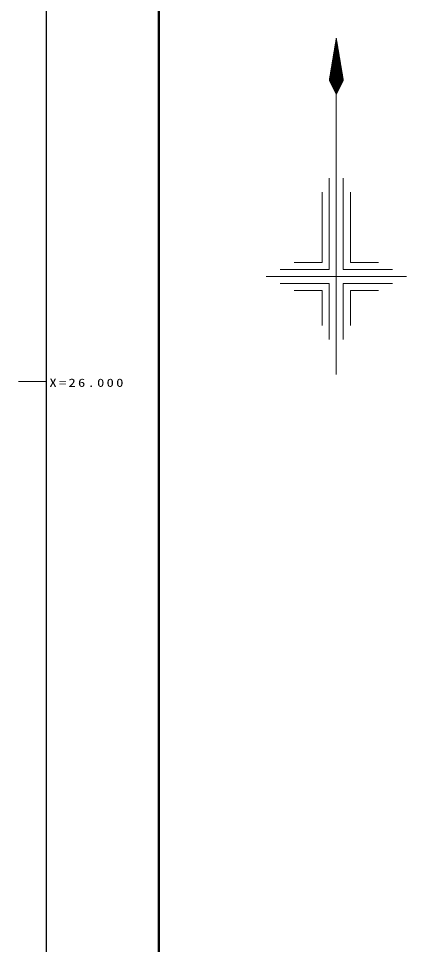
# Model space of a CAD drawing. Units: millimetres, scale not verified. Extents: x 56786042 to 57254500, y 25771750 to 26117216.
# Drawn here: x 57197500 to 57232062, y 25949763 to 26032375 of the extents above; entities that cross this region are included whole.
import ezdxf

# ---------------------------------------------------------------- set-up
doc = ezdxf.new("R2010")
doc.units = ezdxf.units.MM
doc.header["$LTSCALE"] = 500
doc.layers.add('レイヤ1', color=7, linetype='Continuous', lineweight=13)
doc.styles.add('ＭＳ ゴシック', font='')
doc.styles.get('ＭＳ ゴシック').set_extended_font_data('MS Gothic')

msp = doc.modelspace()

# ---------------------------------------------------------------- linework, layer by layer
at = {"layer": 'レイヤ1', "lineweight": 50}
msp.add_line((57210000, 25790000), (57210000, 26110000), dxfattribs=at)
at = {"layer": 'レイヤ1', "lineweight": 25}
msp.add_line((57200000, 25800000), (57200000, 26100000), dxfattribs=at)
at = {"layer": 'レイヤ1'}
for p, q in [((57225742.9, 26025756.4), (57225743.3, 26030204.7)), ((57225749.1, 26025743.9), (57225749.6, 26030242.2)), ((57225755.4, 26025731.4), (57225755.9, 26030279.7)), ((57225761.6, 26025718.9), (57225762.1, 26030317.3)), ((57225767.9, 26025706.4), (57225768.4, 26030354.8)), ((57225774.1, 26025693.9), (57225774.6, 26030392.3)), ((57225780.4, 26025681.4), (57225780.9, 26030429.8)), ((57225786.6, 26025668.9), (57225787.1, 26030467.4)), ((57225792.9, 26025656.4), (57225793.4, 26030504.9)), ((57225799.1, 26025643.9), (57225799.6, 26030542.4)), ((57225805.4, 26025631.4), (57225805.9, 26030579.9)), ((57225811.6, 26025618.9), (57225812.1, 26030617.4)), ((57225817.9, 26025629.2), (57225818.4, 26030580.7)), ((57225824.1, 26025641.7), (57225824.6, 26030543.2)), ((57225830.4, 26025654.2), (57225830.9, 26030505.8)), ((57225836.6, 26025666.7), (57225837.1, 26030468.3)), ((57225842.9, 26025679.2), (57225843.4, 26030430.8)), ((57225849.1, 26025691.7), (57225849.6, 26030393.3)), ((57225855.4, 26025704.2), (57225855.9, 26030355.9)), ((57225861.6, 26025716.7), (57225862.1, 26030318.4)), ((57225867.9, 26025729.2), (57225868.4, 26030280.9)), ((57225874.1, 26025741.7), (57225874.6, 26030243.4)), ((57225880.4, 26025754.2), (57225880.8, 26030205.9)), ((57225605.4, 26026031.4), (57225605.8, 26029379.2)), ((57225611.7, 26026018.9), (57225612, 26029416.7)), ((57225617.9, 26026006.4), (57225618.3, 26029454.3)), ((57225624.2, 26025993.9), (57225624.5, 26029491.8)), ((57225630.4, 26025981.4), (57225630.8, 26029529.3)), ((57225636.7, 26025968.9), (57225637, 26029566.8)), ((57225642.9, 26025956.4), (57225643.3, 26029604.3)), ((57225649.2, 26025943.9), (57225649.5, 26029641.9)), ((57225655.4, 26025931.4), (57225655.8, 26029679.4)), ((57225661.7, 26025918.9), (57225662, 26029716.9)), ((57225667.9, 26025906.4), (57225668.3, 26029754.4)), ((57225674.2, 26025893.9), (57225674.6, 26029792)), ((57225680.4, 26025881.4), (57225680.8, 26029829.5)), ((57225686.6, 26025868.9), (57225687.1, 26029867)), ((57225692.9, 26025856.4), (57225693.3, 26029904.5)), ((57225699.1, 26025843.9), (57225699.6, 26029942)), ((57225705.4, 26025831.4), (57225705.8, 26029979.6)), ((57225711.6, 26025818.9), (57225712.1, 26030017.1)), ((57225717.9, 26025806.4), (57225718.3, 26030054.6)), ((57225724.1, 26025793.9), (57225724.6, 26030092.1)), ((57225730.4, 26025781.4), (57225730.8, 26030129.7)), ((57225736.6, 26025768.9), (57225737.1, 26030167.2)), ((57225886.6, 26025766.7), (57225887.1, 26030168.5)), ((57225892.9, 26025779.2), (57225893.3, 26030131)), ((57225899.1, 26025791.7), (57225899.6, 26030093.5)), ((57225905.4, 26025804.2), (57225905.8, 26030056)), ((57225911.6, 26025816.7), (57225912.1, 26030018.6)), ((57225917.9, 26025829.2), (57225918.3, 26029981.1)), ((57225924.1, 26025841.7), (57225924.6, 26029943.6)), ((57225930.4, 26025854.2), (57225930.8, 26029906.1)), ((57225936.6, 26025866.7), (57225937.1, 26029868.6)), ((57225942.9, 26025879.3), (57225943.3, 26029831.2)), ((57225949.1, 26025891.8), (57225949.6, 26029793.7)), ((57225955.4, 26025904.3), (57225955.8, 26029756.2)), ((57225961.7, 26025916.8), (57225962, 26029718.7)), ((57225967.9, 26025929.3), (57225968.3, 26029681.3)), ((57225974.2, 26025941.8), (57225974.5, 26029643.8)), ((57225980.4, 26025954.3), (57225980.8, 26029606.3)), ((57225986.7, 26025966.8), (57225987, 26029568.8)), ((57225992.9, 26025979.3), (57225993.3, 26029531.4)), ((57225999.2, 26025991.8), (57225999.5, 26029493.9)), ((57226005.4, 26026004.3), (57226005.8, 26029456.4)), ((57226011.7, 26026016.8), (57226012, 26029418.9)), ((57226017.9, 26026029.3), (57226018.3, 26029381.4)), ((57225467.9, 26026306.3), (57225468.2, 26028553.7)), ((57225474.2, 26026293.8), (57225474.4, 26028591.2)), ((57225480.4, 26026281.3), (57225480.7, 26028628.8)), ((57225486.7, 26026268.8), (57225486.9, 26028666.3)), ((57225492.9, 26026256.3), (57225493.2, 26028703.8)), ((57225499.2, 26026243.8), (57225499.4, 26028741.3)), ((57225505.4, 26026231.3), (57225505.7, 26028778.8)), ((57225511.7, 26026218.8), (57225512, 26028816.4)), ((57225517.9, 26026206.3), (57225518.2, 26028853.9)), ((57225524.2, 26026193.8), (57225524.5, 26028891.4)), ((57225530.4, 26026181.3), (57225530.7, 26028928.9)), ((57225536.7, 26026168.8), (57225537, 26028966.5)), ((57225542.9, 26026156.3), (57225543.2, 26029004)), ((57225549.2, 26026143.8), (57225549.5, 26029041.5)), ((57225555.4, 26026131.3), (57225555.7, 26029079)), ((57225561.7, 26026118.8), (57225562, 26029116.5)), ((57225567.9, 26026106.4), (57225568.2, 26029154.1)), ((57225574.2, 26026093.9), (57225574.5, 26029191.6)), ((57225580.4, 26026081.4), (57225580.7, 26029229.1)), ((57225586.7, 26026068.9), (57225587, 26029266.6)), ((57225592.9, 26026056.4), (57225593.3, 26029304.2)), ((57225599.2, 26026043.9), (57225599.5, 26029341.7)), ((57226024.2, 26026041.8), (57226024.5, 26029344)), ((57226030.4, 26026054.3), (57226030.8, 26029306.5)), ((57226036.7, 26026066.8), (57226037, 26029269)), ((57226042.9, 26026079.3), (57226043.2, 26029231.5)), ((57226049.2, 26026091.8), (57226049.5, 26029194.1)), ((57226055.4, 26026104.3), (57226055.7, 26029156.6)), ((57226061.7, 26026116.8), (57226062, 26029119.1)), ((57226067.9, 26026129.3), (57226068.2, 26029081.6)), ((57226074.2, 26026141.8), (57226074.5, 26029044.1)), ((57226080.4, 26026154.3), (57226080.7, 26029006.7)), ((57226086.7, 26026166.8), (57226087, 26028969.2)), ((57226092.9, 26026179.3), (57226093.2, 26028931.7)), ((57226099.2, 26026191.8), (57226099.5, 26028894.2)), ((57226105.4, 26026204.3), (57226105.7, 26028856.8)), ((57226111.7, 26026216.8), (57226112, 26028819.3)), ((57226117.9, 26026229.3), (57226118.2, 26028781.8)), ((57226124.2, 26026241.8), (57226124.4, 26028744.3)), ((57226130.4, 26026254.3), (57226130.7, 26028706.8)), ((57226136.7, 26026266.8), (57226136.9, 26028669.4)), ((57226142.9, 26026279.3), (57226143.2, 26028631.9)), ((57226149.2, 26026291.8), (57226149.4, 26028594.4)), ((57226155.4, 26026304.3), (57226155.7, 26028556.9)), ((57225330.5, 26026581.3), (57225330.6, 26027728.2)), ((57225336.7, 26026568.8), (57225336.8, 26027765.7)), ((57225343, 26026556.3), (57225343.1, 26027803.3)), ((57225349.2, 26026543.8), (57225349.4, 26027840.8)), ((57225355.5, 26026531.3), (57225355.6, 26027878.3)), ((57225361.7, 26026518.8), (57225361.9, 26027915.8)), ((57225368, 26026506.3), (57225368.1, 26027953.4)), ((57225374.2, 26026493.8), (57225374.4, 26027990.9)), ((57225380.5, 26026481.3), (57225380.6, 26028028.4)), ((57225386.7, 26026468.8), (57225386.9, 26028065.9)), ((57225393, 26026456.3), (57225393.1, 26028103.4)), ((57225399.2, 26026443.8), (57225399.4, 26028141)), ((57225405.5, 26026431.3), (57225405.6, 26028178.5)), ((57225411.7, 26026418.8), (57225411.9, 26028216)), ((57225418, 26026406.3), (57225418.1, 26028253.5)), ((57225424.2, 26026393.8), (57225424.4, 26028291.1)), ((57225430.5, 26026381.3), (57225430.7, 26028328.6)), ((57225436.7, 26026368.8), (57225436.9, 26028366.1)), ((57225442.9, 26026356.3), (57225443.2, 26028403.6)), ((57225449.2, 26026343.8), (57225449.4, 26028441.1)), ((57225455.4, 26026331.3), (57225455.7, 26028478.7)), ((57225461.7, 26026318.8), (57225461.9, 26028516.2)), ((57226161.7, 26026316.8), (57226161.9, 26028519.5)), ((57226167.9, 26026329.3), (57226168.2, 26028482)), ((57226174.2, 26026341.8), (57226174.4, 26028444.5)), ((57226180.4, 26026354.3), (57226180.7, 26028407)), ((57226186.7, 26026366.8), (57226186.9, 26028369.5)), ((57226193, 26026379.4), (57226193.2, 26028332.1)), ((57226199.2, 26026391.9), (57226199.4, 26028294.6)), ((57226205.5, 26026404.4), (57226205.6, 26028257.1)), ((57226211.7, 26026416.9), (57226211.9, 26028219.6)), ((57226218, 26026429.4), (57226218.1, 26028182.2)), ((57226224.2, 26026441.9), (57226224.4, 26028144.7)), ((57226230.5, 26026454.4), (57226230.6, 26028107.2)), ((57226236.7, 26026466.9), (57226236.9, 26028069.7)), ((57226243, 26026479.4), (57226243.1, 26028032.2)), ((57226249.2, 26026491.9), (57226249.4, 26027994.8)), ((57226255.5, 26026504.4), (57226255.6, 26027957.3)), ((57226261.7, 26026516.9), (57226261.9, 26027919.8)), ((57226268, 26026529.4), (57226268.1, 26027882.3)), ((57226274.2, 26026541.9), (57226274.4, 26027844.9)), ((57226280.5, 26026554.4), (57226280.6, 26027807.4)), ((57226286.7, 26026566.9), (57226286.8, 26027769.9)), ((57226293, 26026579.4), (57226293.1, 26027732.4)), ((57226299.2, 26026591.9), (57226299.3, 26027695)), ((57225193, 26026856.2), (57225193, 26026902.7)), ((57225199.2, 26026843.7), (57225199.3, 26026940.2)), ((57225205.5, 26026831.2), (57225205.5, 26026977.8)), ((57225211.7, 26026818.7), (57225211.8, 26027015.3)), ((57225218, 26026806.2), (57225218, 26027052.8)), ((57225224.2, 26026793.7), (57225224.3, 26027090.3)), ((57225230.5, 26026781.2), (57225230.5, 26027127.9)), ((57225236.7, 26026768.7), (57225236.8, 26027165.4)), ((57225243, 26026756.2), (57225243, 26027202.9)), ((57225249.2, 26026743.7), (57225249.3, 26027240.4)), ((57225255.5, 26026731.2), (57225255.5, 26027277.9)), ((57225261.7, 26026718.7), (57225261.8, 26027315.5)), ((57225268, 26026706.2), (57225268.1, 26027353)), ((57225274.2, 26026693.7), (57225274.3, 26027390.5)), ((57225280.5, 26026681.2), (57225280.6, 26027428)), ((57225286.7, 26026668.7), (57225286.8, 26027465.6)), ((57225293, 26026656.2), (57225293.1, 26027503.1)), ((57225299.2, 26026643.7), (57225299.3, 26027540.6)), ((57225305.5, 26026631.2), (57225305.6, 26027578.1)), ((57225311.7, 26026618.8), (57225311.8, 26027615.6)), ((57225318, 26026606.3), (57225318.1, 26027653.2)), ((57225324.2, 26026593.8), (57225324.3, 26027690.7)), ((57226305.5, 26026604.4), (57226305.6, 26027657.5)), ((57226311.7, 26026616.9), (57226311.8, 26027620)), ((57226318, 26026629.4), (57226318.1, 26027582.5)), ((57226324.2, 26026641.9), (57226324.3, 26027545)), ((57226330.5, 26026654.4), (57226330.6, 26027507.6)), ((57226336.7, 26026666.9), (57226336.8, 26027470.1)), ((57226343, 26026679.4), (57226343.1, 26027432.6)), ((57226349.2, 26026691.9), (57226349.3, 26027395.1)), ((57226355.5, 26026704.4), (57226355.6, 26027357.7)), ((57226361.7, 26026716.9), (57226361.8, 26027320.2)), ((57226368, 26026729.4), (57226368, 26027282.7)), ((57226374.2, 26026741.9), (57226374.3, 26027245.2)), ((57226380.5, 26026754.4), (57226380.5, 26027207.7)), ((57226386.7, 26026766.9), (57226386.8, 26027170.3)), ((57226393, 26026779.4), (57226393, 26027132.8)), ((57226399.2, 26026791.9), (57226399.3, 26027095.3)), ((57226405.5, 26026804.4), (57226405.5, 26027057.8)), ((57226411.7, 26026816.9), (57226411.8, 26027020.4)), ((57226418, 26026829.4), (57226418, 26026982.9)), ((57226424.2, 26026841.9), (57226424.3, 26026945.4)), ((57226430.5, 26026854.4), (57226430.5, 26026907.9)), ((57226436.8, 26026866.9), (57226436.8, 26026870.4)), ((57225812.2, 26025617.8), (57225812.1, 26000617.8)), ((57225187.1, 26009992.8), (57225187.2, 26018117.8)), ((57226437.1, 26009992.8), (57226437.2, 26018117.8)), ((57224562.1, 26010617.8), (57224562.2, 26016867.8)), ((57227062.1, 26010617.8), (57227062.2, 26016867.8)), ((57224562.1, 26010617.8), (57222062.1, 26010617.8)), ((57227062.1, 26010617.8), (57229562.1, 26010617.8)), ((57225187.1, 26009992.8), (57220812.1, 26009992.8)), ((57226437.1, 26009992.8), (57230812.1, 26009992.8)), ((57219562.1, 26009367.8), (57232062.1, 26009367.8)), ((57220812.1, 26008742.8), (57225187.1, 26008742.8)), ((57225187.1, 26008742.8), (57225187.1, 26003742.8)), ((57226437.1, 26008742.8), (57226437.1, 26003742.8)), ((57226437.1, 26008742.8), (57230812.1, 26008742.8)), ((57222062.1, 26008117.8), (57224562.1, 26008117.8)), ((57224562.1, 26008117.8), (57224562.1, 26004992.8)), ((57227062.1, 26008117.8), (57227062.1, 26004992.8)), ((57227062.1, 26008117.8), (57229562.1, 26008117.8))]:
    msp.add_line(p, q, dxfattribs=at)
at = {"layer": 'レイヤ1', "lineweight": 18}
msp.add_line((57200000, 26000000), (57197500, 26000000), dxfattribs=at)

# ---------------------------------------------------------------- texts
at = {"layer": 'レイヤ1', "insert": (57200250, 25999500), "char_height": 733.1, "attachment_point": 7, "style": 'ＭＳ ゴシック'}
msp.add_mtext('\\T1.31;\\W1.3;X=26.000', dxfattribs=at)

doc.saveas('drawing.dxf')
